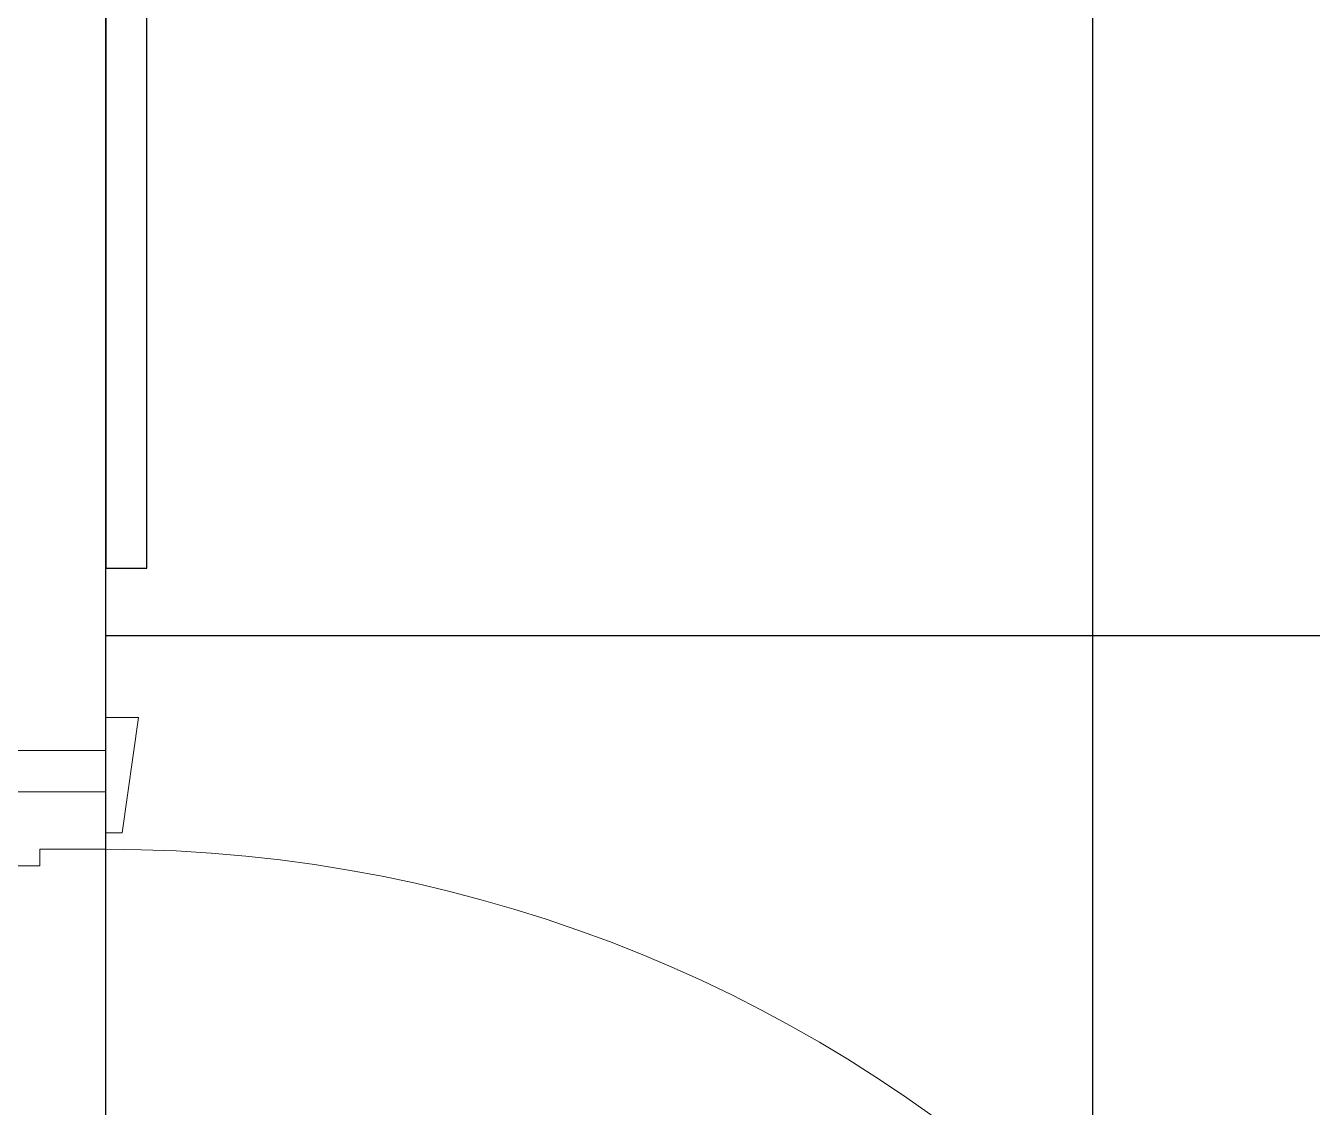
# Model space of a CAD drawing. Extents: x -178977 to 231842, y -29287 to 19916.
# Drawn here: x 34927 to 35709, y -4697 to -4039 of the extents above; entities that cross this region are included whole.
import ezdxf

# ---------------------------------------------------------------- set-up
doc = ezdxf.new("R2010")
doc.units = 0
doc.header["$LTSCALE"] = 0.25
doc.linetypes.add('DASHDOT', pattern=[25.4, 12.7, -6.35, 0, -6.35])
doc.layers.add('01-First Floor-FUR$0$FALSE CEILING', color=251, linetype='Continuous')
for name, color, linetype, lineweight in [('01-First Floor-FUR$0$LOADING', 253, 'Continuous', 5), ('01-First Floor-FUR$0$Walls', 251, 'Continuous', 5), ('01-First Floor-FUR$0$Wooden Joinery', 251, 'Continuous', 5), ('E-LITE-CLNG-CNDT', 6, 'DASHDOT', 35)]:
    doc.layers.add(name, color=color, linetype=linetype, lineweight=lineweight)

# ---------------------------------------------------------------- blocks, each defined once
blk = doc.blocks.new('01-First Floor-FUR$0$A$C5DAD61B4')
at = {"layer": '01-First Floor-FUR$0$Wooden Joinery'}
for points in [[(975, 859.06), (940, 859.06), (940, 899.07), (930, 899.07), (930, 959.06), (975, 959.06), (975, 859.06)], [(975, 859.06), (975, 959.06), (1000, 959.06), (1000, 859.06), (975, 859.06)]]:
    blk.add_lwpolyline(points, dxfattribs=at)
blk.add_lwpolyline([(950, 859.06), (950, 849.06), (1020, 839.06), (1020, 859.06)], close=True, dxfattribs=at)
blk.add_arc((80, 859.06), 859.99, 272.66603, 0, dxfattribs=at)
blk = doc.blocks.new('01-First Floor-FUR')
at = {"layer": '01-First Floor-FUR$0$FALSE CEILING', "linetype": 'Continuous'}
for p, q in [((35576, -6810), (35576, -2810)), ((34976, -4410), (38476, -4410))]:
    blk.add_line(p, q, dxfattribs=at)
at = {"layer": '01-First Floor-FUR$0$FALSE CEILING'}
blk.add_lwpolyline([(34976, -2810), (38476, -2810), (38476, -6810), (34976, -6810)], close=True, dxfattribs=at)
at = {"layer": '01-First Floor-FUR$0$FALSE CEILING', "elevation": -0.1}
blk.add_lwpolyline([(35001, -3863.17), (34976, -3863.17), (34976, -4369.17), (35001, -4369.17), (35001, -3863.17)], dxfattribs=at)
at = {"layer": '01-First Floor-FUR$0$LOADING', "elevation": -0.1}
blk.add_lwpolyline([(35001, -3863.17), (34976, -3863.17), (34976, -4369.17), (35001, -4369.17), (35001, -3863.17)], dxfattribs=at)
at = {"layer": '01-First Floor-FUR$0$Walls'}
for p in [(34976, -2810), (34876, -4480)]:
    blk.add_line(p, (34976, -4480), dxfattribs=at)
at = {"layer": '01-First Floor-FUR$0$Wooden Joinery', "rotation": 90.00000000000001}
blk.add_blockref('01-First Floor-FUR$0$A$C5DAD61B4', (35835.06, -5480), dxfattribs=at)

msp = doc.modelspace()

# ---------------------------------------------------------------- block references
at = {"layer": 'E-LITE-CLNG-CNDT'}
msp.add_blockref('01-First Floor-FUR', (0, 0), dxfattribs=at)

doc.saveas('drawing.dxf')
